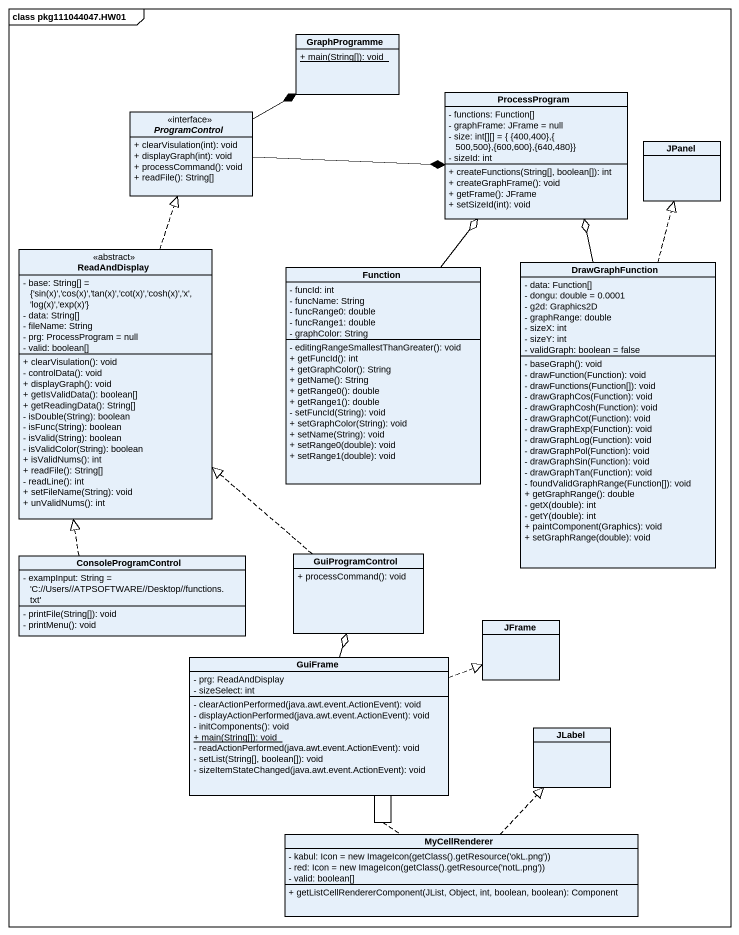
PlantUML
@startuml
mainframe class pkg111044047.HW01
hide circle
hide empty members
skinparam classAttributeIconSize 0
class GraphProgramme {
  {static} + main(String[]): void
}
interface ProgramControl {
  + clearVisulation(int): void
  + displayGraph(int): void
  + processCommand(): void
  + readFile(): String[]
}
class ProcessProgram {
  - functions: Function[]
  - graphFrame: JFrame = null
  - size: int[][] = { {400,400},{ 500,500},{600,600},{640,480}}
  - sizeId: int
  + createFunctions(String[], boolean[]): int
  + createGraphFrame(): void
  + getFrame(): JFrame
  + setSizeId(int): void
}
class JPanel
class ReadAndDisplay <<abstract>> {
  {field} - base: String[] = {'sin(x)','cos(x)','tan(x)','cot(x)','cosh(x)','x','log(x)','exp(x)'}
  - data: String[]
  - fileName: String
  - prg: ProcessProgram = null
  - valid: boolean[]
  + clearVisulation(): void
  - controlData(): void
  + displayGraph(): void
  + getIsValidData(): boolean[]
  + getReadingData(): String[]
  - isDouble(String): boolean
  - isFunc(String): boolean
  - isValid(String): boolean
  - isValidColor(String): boolean
  + isValidNums(): int
  + readFile(): String[]
  - readLine(): int
  + setFileName(String): void
  + unValidNums(): int
}
class Function {
  - funcId: int
  - funcName: String
  - funcRange0: double
  - funcRange1: double
  - graphColor: String
  - editingRangeSmallestThanGreater(): void
  + getFuncId(): int
  + getGraphColor(): String
  + getName(): String
  + getRange0(): double
  + getRange1(): double
  - setFuncId(String): void
  + setGraphColor(String): void
  + setName(String): void
  + setRange0(double): void
  + setRange1(double): void
}
class DrawGraphFunction {
  - data: Function[]
  - dongu: double = 0.0001
  - g2d: Graphics2D
  - graphRange: double
  - sizeX: int
  - sizeY: int
  - validGraph: boolean = false
  - baseGraph(): void
  - drawFunction(Function): void
  - drawFunctions(Function[]): void
  - drawGraphCos(Function): void
  - drawGraphCosh(Function): void
  - drawGraphCot(Function): void
  - drawGraphExp(Function): void
  - drawGraphLog(Function): void
  - drawGraphPol(Function): void
  - drawGraphSin(Function): void
  - drawGraphTan(Function): void
  - foundValidGraphRange(Function[]): void
  + getGraphRange(): double
  - getX(double): int
  - getY(double): int
  + paintComponent(Graphics): void
  + setGraphRange(double): void
}
class ConsoleProgramControl {
  - exampInput: String = 'C:~//Users~//ATPSOFTWARE~//Desktop~//functions.txt'
  - printFile(String[]): void
  - printMenu(): void
}
class GuiProgramControl {
  + processCommand(): void
}
class JFrame
class GuiFrame {
  - prg: ReadAndDisplay
  - sizeSelect: int
  - clearActionPerformed(java.awt.event.ActionEvent): void
  - displayActionPerformed(java.awt.event.ActionEvent): void
  - initComponents(): void
  {static} + main(String[]): void
  - readActionPerformed(java.awt.event.ActionEvent): void
  - setList(String[], boolean[]): void
  - sizeItemStateChanged(java.awt.event.ActionEvent): void
}
class JLabel
class MyCellRenderer {
  {field} - kabul: Icon = new ImageIcon(getClass().getResource('okL.png'))
  {field} - red: Icon = new ImageIcon(getClass().getResource('notL.png'))
  - valid: boolean[]
  + getListCellRendererComponent(JList, Object, int, boolean, boolean): Component
}
ProgramControl -right-* GraphProgramme
ProgramControl -right-* ProcessProgram
ReadAndDisplay .up.|> ProgramControl
Function -up-o ProcessProgram
DrawGraphFunction -up-o ProcessProgram
DrawGraphFunction .up.|> JPanel
ConsoleProgramControl .up.|> ReadAndDisplay
GuiProgramControl .up.|> ReadAndDisplay
GuiFrame -up-* GuiProgramControl
GuiFrame -up-o GuiProgramControl
GuiFrame .right.|> JFrame
GuiFrame -- GuiFrame
(GuiFrame, GuiFrame) .. MyCellRenderer
MyCellRenderer .up.|> JLabel
@enduml
